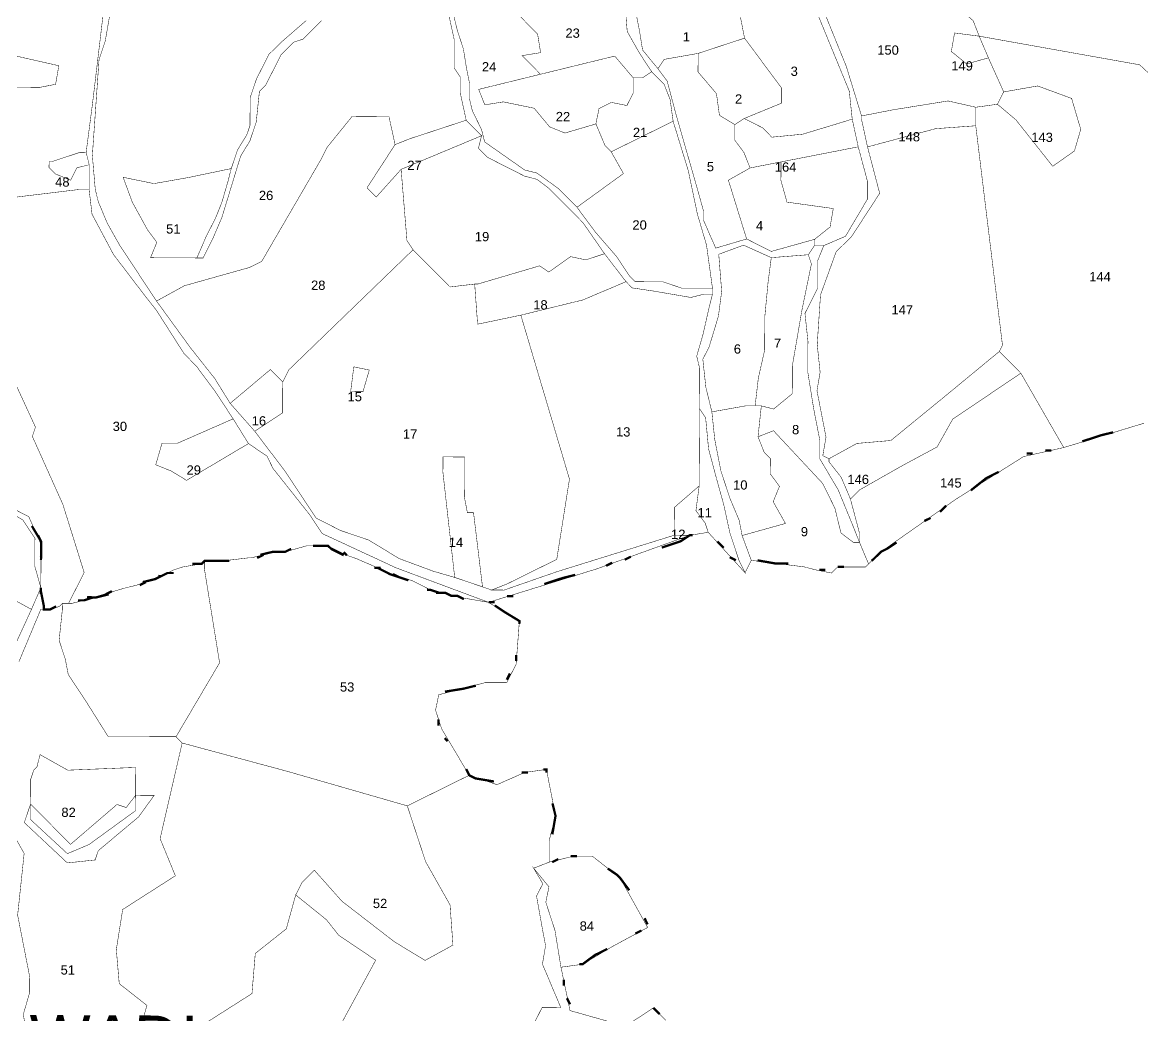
# Model space of a CAD drawing. Header units: metres. Extents: x 318080 to 326887, y 1838772 to 1852662.
# Drawn here: x 322773 to 324236, y 1848843 to 1850140 of the extents above; entities that cross this region are included whole.
import ezdxf

# ---------------------------------------------------------------- set-up
doc = ezdxf.new("R2010")
doc.units = ezdxf.units.M
doc.header["$MEASUREMENT"] = 0
for name, color, linetype in [('SURVEY NO.', 7, 'Continuous'), ('SURVEY PLOT BOUNDARY', 35, 'Continuous'), ('VILLAGE BOUNDARY', 212, 'Continuous'), ('VILLAGE NAME', 3, 'Continuous')]:
    doc.layers.add(name, color=color, linetype=linetype)
doc.styles.add('PDF Arial', font='arial.ttf')
doc.styles.get("Standard").update_dxf_attribs({"font": 'arial.ttf'})

# ---------------------------------------------------------------- blocks, each defined once
blk = doc.blocks.new('22')
at = {"layer": 'SURVEY PLOT BOUNDARY', "lineweight": 18, "const_width": 0.605}
for points in [[(322893.9, 1850188), (322881.4, 1850115.5), (322873.3, 1850091.3), (322864.6, 1849966.3), (322868.4, 1849921.9), (322872.4, 1849905.7), (322884.3, 1849877.4), (322900.3, 1849849.1), (322948.4, 1849776.2), (322992.5, 1849715.5), (323024.5, 1849675), (323044.6, 1849642.6), (323076.7, 1849606.2), (323116.7, 1849553.5), (323156.8, 1849492.8), (323189, 1849476.5), (323225.2, 1849464.3), (323265.4, 1849439.9), (323309.7, 1849423.5), (323337.9, 1849415.3), (323374.2, 1849403), (323386.3, 1849398.9), (323402.4, 1849398.8), (323471.1, 1849422.7), (323624.6, 1849470.4), (323644.8, 1849470.3), (323523.5, 1849426.5), (323382.1, 1849382.8), (323261.4, 1849427.8), (323164.8, 1849472.6), (323148.7, 1849496.9), (323100.6, 1849557.6), (323092.6, 1849573.8), (323068.5, 1849590.1), (323048.5, 1849622.4), (323024.5, 1849658.9), (323000.4, 1849691.3), (322984.4, 1849707.5), (322948.3, 1849764.1), (322932.3, 1849784.4), (322892.2, 1849837), (322864.2, 1849889.6), (322860.3, 1849921.9), (322860.5, 1849950.1), (322860.5, 1849954.2), (322856.5, 1849970.3), (322864.9, 1850034.8), (322881.7, 1850176)], [(323567.6, 1850188.8), (323579.4, 1850128.2), (323583.3, 1850104), (323603.3, 1850079.7), (323615.4, 1850063.5), (323627.2, 1850019.1), (323655, 1849922.1), (323662.9, 1849893.8), (323662.9, 1849881.7), (323678.8, 1849845.3), (323719.2, 1849857.3), (323751.4, 1849841), (323808, 1849856.8), (323807.9, 1849848.8), (323799.8, 1849836.7), (323751.4, 1849832.9), (323715.2, 1849849.2), (323682.8, 1849837.3), (323686.6, 1849788.8), (323682.4, 1849756.6), (323670.2, 1849716.3), (323662, 1849700.2), (323665.9, 1849663.9), (323673.8, 1849631.5), (323677.6, 1849595.2), (323685.5, 1849554.8), (323697.4, 1849518.5), (323709.4, 1849490.2), (323713.3, 1849470), (323725.3, 1849437.6), (323717.1, 1849421.5), (323709.2, 1849437.7), (323697.2, 1849474.1), (323689.3, 1849510.4), (323681.4, 1849538.7), (323669.5, 1849583.1), (323665.7, 1849623.5), (323657.7, 1849635.7), (323657.8, 1849659.9), (323657.9, 1849688.1), (323654, 1849704.3), (323662.2, 1849732.5), (323670.4, 1849768.7), (323674.5, 1849784.8), (323674.6, 1849792.9), (323670.7, 1849821.2), (323666.8, 1849849.4), (323654.9, 1849889.8), (323643, 1849946.4), (323623.2, 1850011), (323619.3, 1850039.3), (323611.3, 1850059.5), (323595.2, 1850075.7), (323579.2, 1850100), (323563.2, 1850128.3), (323559.4, 1850176.7)], [(323793.6, 1850220), (323849.4, 1850082.6), (323869.3, 1850017.9), (323869.2, 1850013.9), (323877.1, 1849977.5), (323893, 1849916.9), (323856.4, 1849860.6), (323836.1, 1849840.5), (323815.7, 1849784.2), (323811.4, 1849719.6), (323815.2, 1849683.3), (323811.1, 1849659.1), (323822.9, 1849598.5), (323818.7, 1849574.4), (323826.8, 1849570.3), (323826.8, 1849566.3), (323842.8, 1849546), (323854.8, 1849517.7), (323866.6, 1849473.3), (323866.6, 1849461.2), (323858.6, 1849481.4), (323838.7, 1849529.9), (323814.7, 1849570.3), (323814.8, 1849594.6), (323806.9, 1849634.9), (323799.1, 1849683.4), (323799.3, 1849723.7), (323795.4, 1849760.1), (323811.7, 1849792.3), (323811.9, 1849828.6), (323820, 1849848.7), (323848.3, 1849860.7), (323876.8, 1849908.9), (323876.9, 1849933.1), (323865, 1849977.6), (323857.1, 1850013.9), (323853.3, 1850050.3), (323813.4, 1850147.3)], [(324385.2, 1849942.8), (324232.6, 1850084.7), (324023, 1850122.1), (324015.1, 1850142.3)], [(322881.7, 1850176), (322864.9, 1850034.8), (322856.5, 1849970.3), (322848.5, 1849970.4), (322812.1, 1849958.4), (322808.1, 1849958.5), (322808, 1849950.4), (322816.1, 1849942.3), (322836.2, 1849934.1), (322844.3, 1849950.2), (322860.5, 1849954.2), (322860.5, 1849950.1), (322860.3, 1849921.9), (322848.2, 1849922), (322719.1, 1849906.4), (322711.1, 1849914.6), (322686.9, 1849922.7), (322678.8, 1849918.7), (322380.8, 1850029.1), (322256, 1850070.1), (322340.9, 1850122.1), (322401.6, 1850154.1)], [(323163.9, 1850142.3), (323139.6, 1850118.2), (323127.5, 1850114.3), (323111.3, 1850098.2), (323090.9, 1850058), (323082.8, 1850049.9), (323078.6, 1850009.6), (323070.4, 1849985.4), (323058.2, 1849965.3), (323033.6, 1849884.8), (323021.4, 1849856.6), (323009.2, 1849832.4), (323001.1, 1849832.5), (323013.3, 1849860.6), (323025.6, 1849884.8), (323033.7, 1849904.9), (323041.9, 1849933.1), (323046, 1849949.2), (323054.2, 1849973.4), (323066.4, 1849993.5), (323070.5, 1850005.6), (323070.7, 1850041.9), (323078.9, 1850066.1), (323095.2, 1850098.3), (323111.4, 1850114.3), (323143.8, 1850142.4)], [(323329.4, 1850153.6), (323337.3, 1850117.3), (323337.1, 1850081), (323345.1, 1850068.8), (323345, 1850048.7), (323352.9, 1850012.3), (323280.2, 1849988.5), (323260, 1849980.5), (323252.1, 1850016.8), (323203.7, 1850017.1), (323171.2, 1849976.9), (323163.1, 1849960.8), (323085.8, 1849828), (323069.6, 1849820), (322984.8, 1849796.2), (322948.4, 1849776.2), (322900.3, 1849849.1), (322884.3, 1849877.4), (322872.4, 1849905.7), (322868.4, 1849921.9), (322864.6, 1849966.3), (322873.3, 1850091.3), (322881.4, 1850115.5), (322893.9, 1850188)], [(323143.8, 1850142.4), (323111.4, 1850114.3), (323095.2, 1850098.3), (323078.9, 1850066.1), (323070.7, 1850041.9), (323070.5, 1850005.6), (323066.4, 1849993.5), (323054.2, 1849973.4), (323046, 1849949.2), (322989.5, 1849937.4), (322945.1, 1849929.6), (322904.8, 1849937.8), (322916.7, 1849905.5), (322936.7, 1849869.1), (322948.8, 1849852.9), (322940.6, 1849832.8), (323001.1, 1849832.5), (323009.2, 1849832.4), (323021.4, 1849856.6), (323033.6, 1849884.8), (323058.2, 1849965.3), (323070.4, 1849985.4), (323078.6, 1850009.6), (323082.8, 1850049.9), (323090.9, 1850058), (323111.3, 1850098.2), (323127.5, 1850114.3), (323139.6, 1850118.2), (323163.9, 1850142.3)], [(323333.5, 1850161.7), (323341.4, 1850129.4), (323349.3, 1850105.1), (323353.2, 1850080.9), (323357.2, 1850060.7), (323357.1, 1850040.5), (323361, 1850024.4), (323373, 1850000.1), (323377, 1849984), (323429.2, 1849947.4), (323445.4, 1849943.3), (323473.5, 1849923), (323497.6, 1849898.7), (323521.6, 1849866.3), (323549.7, 1849833.9), (323565.7, 1849809.6), (323573.8, 1849801.5), (323610.1, 1849801.3), (323634.2, 1849793.1), (323674.6, 1849792.9), (323674.5, 1849784.8), (323662.4, 1849784.9), (323646.3, 1849780.9), (323597.9, 1849789.2), (323569.7, 1849793.4), (323561.7, 1849801.5), (323533.6, 1849838), (323505.5, 1849878.5), (323461.4, 1849923), (323445.3, 1849935.2), (323429.2, 1849939.3), (323397, 1849955.6), (323380.9, 1849963.8), (323368.9, 1849975.9), (323373, 1849992.1), (323352.9, 1850012.3), (323345, 1850048.7), (323345.1, 1850068.8), (323337.1, 1850081), (323337.3, 1850117.3), (323329.4, 1850153.6)], [(323402.1, 1850169.4), (323446.2, 1850124.8), (323450.1, 1850100.6), (323425.9, 1850096.7), (323450, 1850072.4), (323369.2, 1850052.6), (323377.2, 1850032.4), (323401.4, 1850036.3), (323441.7, 1850028), (323461.8, 1850003.7), (323481.9, 1849995.6), (323522.3, 1850007.5), (323534.3, 1849979.2), (323542.3, 1849971.1), (323558.3, 1849942.7), (323497.6, 1849898.7), (323473.5, 1849923), (323445.4, 1849943.3), (323429.2, 1849947.4), (323377, 1849984), (323373, 1850000.1), (323361, 1850024.4), (323357.1, 1850040.5), (323357.2, 1850060.7), (323353.2, 1850080.9), (323349.3, 1850105.1), (323341.4, 1850129.4), (323333.5, 1850161.7)], [(324238.4, 1849616.7), (324133.4, 1849584.9), (324077.4, 1849682), (324049.3, 1849710.4), (324053.4, 1849718.5), (324018.5, 1850005.1), (324018.6, 1850029.3), (324046.8, 1850033.2), (324070.9, 1850012.9), (324119, 1849952.2), (324147.4, 1849972.2), (324155.6, 1850000.4), (324143.7, 1850040.8), (324099.4, 1850057.1), (324055, 1850049.3), (324035, 1850093.8), (324023, 1850122.1), (324232.6, 1850084.7), (324385.2, 1849942.8)], [(322719.1, 1849906.4), (322848.2, 1849922), (322860.3, 1849921.9), (322864.2, 1849889.6), (322892.2, 1849837), (322932.3, 1849784.4), (322948.3, 1849764.1), (322984.4, 1849707.5), (323000.4, 1849691.3), (323024.5, 1849658.9), (323048.5, 1849622.4), (322975.7, 1849590.5), (322955.6, 1849590.6), (322947.4, 1849562.4), (322967.5, 1849554.3), (322987.6, 1849542.1), (323068.5, 1849590.1), (323092.6, 1849573.8), (323100.6, 1849557.6), (323148.7, 1849496.9), (323164.8, 1849472.6), (323261.4, 1849427.8), (323382.1, 1849382.8), (323333.8, 1849391.1), (323325.7, 1849395.2), (323317.7, 1849395.2), (323305.6, 1849399.3), (323289.5, 1849407.5), (323281.4, 1849411.5), (323265.3, 1849415.6), (323209, 1849440.1), (323196.9, 1849444.2), (323172.7, 1849456.4), (323144.5, 1849456.6), (323116.2, 1849448.6), (323104.1, 1849448.7), (323071.8, 1849440.8), (323067.8, 1849440.8), (323035.5, 1849436.9), (323011.3, 1849437), (323007.2, 1849433), (322983, 1849429.1), (322970.9, 1849425.1), (322962.8, 1849421.1), (322954.7, 1849417.1), (322922.4, 1849405.2), (322906.2, 1849401.2), (322865.9, 1849389.3), (322853.7, 1849385.4), (322837.6, 1849381.4), (322833.5, 1849381.4), (322853.9, 1849421.7), (322826.1, 1849510.6), (322786.2, 1849599.5), (322790.3, 1849611.6), (322762.3, 1849672.2)], [(322762.3, 1849672.2), (322790.3, 1849611.6), (322786.2, 1849599.5), (322826.1, 1849510.6), (322853.9, 1849421.7), (322833.5, 1849381.4), (322825.5, 1849381.5), (322821.4, 1849377.4), (322809.3, 1849373.5), (322805.3, 1849373.5), (322801.2, 1849373.5), (322801.3, 1849377.5), (322797.3, 1849401.8), (322797.6, 1849446.1), (322797.6, 1849458.2), (322781.6, 1849494.6), (322765.6, 1849502.8)], [(322759.5, 1849083.2), (322775.5, 1849054.9), (322767, 1848974.3), (322782.8, 1848893.5), (322782.7, 1848873.3), (322774.5, 1848845.1), (322782.3, 1848788.6)], [(323440, 1848829.8), (323452.2, 1848854), (323476.4, 1848853.8), (323452.5, 1848910.4), (323456.6, 1848934.6), (323452.7, 1848954.8), (323444.8, 1848999.2), (323453, 1849015.3), (323441, 1849035.6), (323461, 1849011.3), (323456.9, 1848991.1), (323468.8, 1848954.7), (323476.7, 1848906.3), (323488.5, 1848849.7), (323561, 1848829.2), (323597.4, 1848853.3), (323613.5, 1848837)], [(322764.7, 1849329.3), (322785.1, 1849373.6), (322797.3, 1849401.8), (322789.4, 1849430), (322789.6, 1849466.3), (322773.6, 1849490.6), (322693.1, 1849535.4)], [(322765.6, 1849502.8), (322781.6, 1849494.6), (322797.6, 1849458.2), (322797.6, 1849446.1), (322797.3, 1849401.8), (322801.3, 1849377.5), (322801.2, 1849373.5), (322797.2, 1849373.5), (322768.6, 1849305.1)], [(322693.1, 1849535.4), (322773.6, 1849490.6), (322789.6, 1849466.3), (322789.4, 1849430), (322797.3, 1849401.8), (322785.1, 1849373.6), (322732.8, 1849402.1)], [(322732.8, 1849402.1), (322785.1, 1849373.6), (322764.7, 1849329.3)], [(322782.3, 1848788.6), (322774.5, 1848845.1), (322782.7, 1848873.3), (322782.8, 1848893.5), (322767, 1848974.3), (322775.5, 1849054.9), (322759.5, 1849083.2)], [(322768.6, 1849305.1), (322797.2, 1849373.5), (322801.2, 1849373.5), (322805.3, 1849373.5), (322809.3, 1849373.5), (322821.4, 1849377.4), (322825.5, 1849381.5), (322825.4, 1849373.4), (322821.2, 1849333.1), (322829.2, 1849308.8), (322833.1, 1849288.6), (322857.1, 1849252.2), (322885.1, 1849207.7), (322973.9, 1849207.3), (322981.9, 1849199.1), (322953.1, 1849074.2), (322973, 1849025.7), (322904.2, 1848981.7), (322895.9, 1848929.3), (322899.7, 1848884.9), (322935.9, 1848856.4), (322927.7, 1848828.2)], [(322927.7, 1848828.2), (322935.9, 1848856.4), (322899.7, 1848884.9), (322895.9, 1848929.3), (322904.2, 1848981.7), (322973, 1849025.7), (322953.1, 1849074.2), (322981.9, 1849199.1), (323118.9, 1849162.2), (323276, 1849117), (323299.8, 1849044.3), (323331.8, 1848987.7), (323335.6, 1848935.2), (323299.2, 1848915.2), (323259, 1848939.6), (323190.7, 1848992.4), (323154.6, 1849032.9), (323138.4, 1849016.8), (323130.2, 1849000.7), (323117.9, 1848956.4), (323077.4, 1848924.3), (323073.1, 1848871.9), (323016.5, 1848835.9)], [(323173.6, 1848802.8), (323234.7, 1848915.5), (323186.4, 1848948), (323170.4, 1848968.3), (323130.2, 1849000.7), (323138.4, 1849016.8), (323154.6, 1849032.9), (323190.7, 1848992.4), (323259, 1848939.6), (323299.2, 1848915.2), (323335.6, 1848935.2), (323331.8, 1848987.7), (323299.8, 1849044.3), (323276, 1849117), (323356.9, 1849157), (323393.1, 1849144.7), (323429.5, 1849160.7), (323457.7, 1849164.6), (323469.6, 1849104), (323461.3, 1849071.8), (323461.2, 1849043.5), (323441, 1849035.6), (323453, 1849015.3), (323444.8, 1848999.2), (323452.7, 1848954.8), (323456.6, 1848934.6), (323452.5, 1848910.4), (323476.4, 1848853.8), (323452.2, 1848854), (323440, 1848829.8)], [(323016.5, 1848835.9), (323073.1, 1848871.9), (323077.4, 1848924.3), (323117.9, 1848956.4), (323130.2, 1849000.7), (323170.4, 1848968.3), (323186.4, 1848948), (323234.7, 1848915.5), (323173.6, 1848802.8)]]:
    blk.add_lwpolyline(points, dxfattribs=at)
for points in [[(324023, 1850122.1), (323990.8, 1850126.3), (323986.6, 1850102.1), (324006.7, 1850085.8), (324035, 1850093.8), (324055, 1850049.3), (324046.8, 1850033.2), (324018.6, 1850029.3), (323982.3, 1850037.5), (323909.6, 1850025.8), (323869.3, 1850017.9), (323849.4, 1850082.6), (323793.6, 1850220), (323938.9, 1850231.4), (323954.9, 1850215.2), (323982.9, 1850170.7), (324015.1, 1850142.3)], [(323571.7, 1850209), (323559.5, 1850192.9), (323559.4, 1850176.7), (323563.2, 1850128.3), (323579.2, 1850100), (323595.2, 1850075.7), (323583.1, 1850067.7), (323571, 1850067.8), (323546.9, 1850096.1), (323450, 1850072.4), (323425.9, 1850096.7), (323450.1, 1850100.6), (323446.2, 1850124.8), (323402.1, 1850169.4), (323398.1, 1850189.6), (323406.3, 1850209.8), (323430.5, 1850213.7), (323474.9, 1850221.5)], [(323857.1, 1850013.9), (323845, 1850010), (323792.5, 1849994.1), (323752.1, 1849990.2), (323740.1, 1850002.4), (323716, 1850014.6), (323764.5, 1850034.5), (323764.6, 1850054.7), (323716.5, 1850119.5), (323700.7, 1850200.3), (323769.3, 1850199.9), (323785.5, 1850220), (323789.5, 1850216), (323813.4, 1850147.3), (323853.3, 1850050.3)], [(323700.7, 1850200.3), (323716.5, 1850119.5), (323655.9, 1850099.6), (323611.5, 1850091.8), (323603.3, 1850079.7), (323583.3, 1850104), (323579.4, 1850128.2), (323567.6, 1850188.8), (323579.7, 1850208.9), (323591.9, 1850212.9), (323599.9, 1850196.7), (323624, 1850188.5), (323660.4, 1850196.4)], [(322675.7, 1850116.4), (322820.8, 1850083.5), (322816.6, 1850059.3), (322796.4, 1850055.3), (322727.9, 1850055.7), (322659.3, 1850064.1), (322635.3, 1850104.5), (322651.6, 1850132.7), (322667.7, 1850132.6)], [(322659.3, 1850064.1), (322727.9, 1850055.7), (322796.4, 1850055.3), (322816.6, 1850059.3), (322820.8, 1850083.5), (322675.7, 1850116.4), (322667.7, 1850132.6), (322651.6, 1850132.7), (322635.3, 1850104.5)], [(324023, 1850122.1), (324035, 1850093.8), (324006.7, 1850085.8), (323986.6, 1850102.1), (323990.8, 1850126.3)], [(323716, 1850014.6), (323703.8, 1850006.6), (323683.7, 1850018.8), (323679.8, 1850047.1), (323655.7, 1850075.4), (323655.9, 1850099.6), (323716.5, 1850119.5), (323764.6, 1850054.7), (323764.5, 1850034.5)], [(323571, 1850067.8), (323570.9, 1850047.6), (323562.8, 1850031.5), (323542.6, 1850035.6), (323526.4, 1850027.6), (323522.3, 1850007.5), (323481.9, 1849995.6), (323461.8, 1850003.7), (323441.7, 1850028), (323401.4, 1850036.3), (323377.2, 1850032.4), (323369.2, 1850052.6), (323450, 1850072.4), (323546.9, 1850096.1)], [(323703.8, 1850006.6), (323703.7, 1849986.4), (323715.7, 1849970.2), (323723.7, 1849950), (323695.4, 1849934), (323719.2, 1849857.3), (323678.8, 1849845.3), (323662.9, 1849881.7), (323662.9, 1849893.8), (323655, 1849922.1), (323627.2, 1850019.1), (323615.4, 1850063.5), (323603.3, 1850079.7), (323611.5, 1850091.8), (323655.9, 1850099.6), (323655.7, 1850075.4), (323679.8, 1850047.1), (323683.7, 1850018.8)], [(323623.2, 1850011), (323542.3, 1849971.1), (323534.3, 1849979.2), (323522.3, 1850007.5), (323526.4, 1850027.6), (323542.6, 1850035.6), (323562.8, 1850031.5), (323570.9, 1850047.6), (323571, 1850067.8), (323583.1, 1850067.7), (323595.2, 1850075.7), (323611.3, 1850059.5), (323619.3, 1850039.3)], [(324046.8, 1850033.2), (324055, 1850049.3), (324099.4, 1850057.1), (324143.7, 1850040.8), (324155.6, 1850000.4), (324147.4, 1849972.2), (324119, 1849952.2), (324070.9, 1850012.9)], [(324018.6, 1850029.3), (324018.5, 1850005.1), (323966, 1850001.3), (323877.1, 1849977.5), (323869.2, 1850013.9), (323869.3, 1850017.9), (323909.6, 1850025.8), (323982.3, 1850037.5)], [(323260, 1849980.5), (323223.4, 1849924.2), (323235.4, 1849912), (323267.9, 1849948.2), (323275.5, 1849855.4), (323283.5, 1849843.2), (323121.4, 1849686.6), (323113.3, 1849670.5), (323097.2, 1849686.8), (323044.6, 1849642.6), (323024.5, 1849675), (322992.5, 1849715.5), (322948.4, 1849776.2), (322984.8, 1849796.2), (323069.6, 1849820), (323085.8, 1849828), (323163.1, 1849960.8), (323171.2, 1849976.9), (323203.7, 1850017.1), (323252.1, 1850016.8)], [(323373, 1849992.1), (323267.9, 1849948.2), (323235.4, 1849912), (323223.4, 1849924.2), (323260, 1849980.5), (323280.2, 1849988.5), (323352.9, 1850012.3)], [(323674.6, 1849792.9), (323634.2, 1849793.1), (323610.1, 1849801.3), (323573.8, 1849801.5), (323565.7, 1849809.6), (323549.7, 1849833.9), (323521.6, 1849866.3), (323497.6, 1849898.7), (323558.3, 1849942.7), (323542.3, 1849971.1), (323623.2, 1850011), (323643, 1849946.4), (323654.9, 1849889.8), (323666.8, 1849849.4), (323670.7, 1849821.2)], [(323865, 1849977.6), (323764.1, 1849957.9), (323723.7, 1849950), (323715.7, 1849970.2), (323703.7, 1849986.4), (323703.8, 1850006.6), (323716, 1850014.6), (323740.1, 1850002.4), (323752.1, 1849990.2), (323792.5, 1849994.1), (323845, 1850010), (323857.1, 1850013.9)], [(324049.3, 1849710.4), (323976.4, 1849650.3), (323907.6, 1849594.1), (323863.2, 1849590.3), (323826.8, 1849570.3), (323818.7, 1849574.4), (323822.9, 1849598.5), (323811.1, 1849659.1), (323815.2, 1849683.3), (323811.4, 1849719.6), (323815.7, 1849784.2), (323836.1, 1849840.5), (323856.4, 1849860.6), (323893, 1849916.9), (323877.1, 1849977.5), (323966, 1850001.3), (324018.5, 1850005.1), (324053.4, 1849718.5)], [(323533.6, 1849838), (323509.3, 1849830), (323489.2, 1849834.2), (323460.9, 1849814.1), (323448.8, 1849822.2), (323368, 1849798.4), (323364, 1849798.4), (323331.7, 1849794.6), (323283.5, 1849843.2), (323275.5, 1849855.4), (323267.9, 1849948.2), (323373, 1849992.1), (323368.9, 1849975.9), (323380.9, 1849963.8), (323397, 1849955.6), (323429.2, 1849939.3), (323445.3, 1849935.2), (323461.4, 1849923), (323505.5, 1849878.5)], [(322860.5, 1849954.2), (322844.3, 1849950.2), (322836.2, 1849934.1), (322816.1, 1849942.3), (322808, 1849950.4), (322808.1, 1849958.5), (322812.1, 1849958.4), (322848.5, 1849970.4), (322856.5, 1849970.3)], [(323820, 1849848.7), (323807.9, 1849848.8), (323808, 1849856.8), (323828.2, 1849872.9), (323832.4, 1849897), (323771.9, 1849905.4), (323764, 1849933.7), (323764.1, 1849957.9), (323865, 1849977.6), (323876.9, 1849933.1), (323876.8, 1849908.9), (323848.3, 1849860.7)], [(323828.2, 1849872.9), (323808, 1849856.8), (323751.4, 1849841), (323719.2, 1849857.3), (323695.4, 1849934), (323723.7, 1849950), (323764.1, 1849957.9), (323764, 1849933.7), (323771.9, 1849905.4), (323832.4, 1849897)], [(323001.1, 1849832.5), (322940.6, 1849832.8), (322948.8, 1849852.9), (322936.7, 1849869.1), (322916.7, 1849905.5), (322904.8, 1849937.8), (322945.1, 1849929.6), (322989.5, 1849937.4), (323046, 1849949.2), (323041.9, 1849933.1), (323033.7, 1849904.9), (323025.6, 1849884.8), (323013.3, 1849860.6)], [(323751.4, 1849832.9), (323747.2, 1849800.6), (323743, 1849756.3), (323742.7, 1849711.9), (323734.5, 1849675.6), (323730.3, 1849639.3), (323718.2, 1849639.4), (323673.8, 1849631.5), (323665.9, 1849663.9), (323662, 1849700.2), (323670.2, 1849716.3), (323682.4, 1849756.6), (323686.6, 1849788.8), (323682.8, 1849837.3), (323715.2, 1849849.2)], [(323820, 1849848.7), (323811.9, 1849828.6), (323811.7, 1849792.3), (323795.4, 1849760.1), (323799.3, 1849723.7), (323799.1, 1849683.4), (323806.9, 1849634.9), (323814.8, 1849594.6), (323814.7, 1849570.3), (323838.7, 1849529.9), (323858.6, 1849481.4), (323866.6, 1849461.2), (323858.5, 1849461.2), (323842.4, 1849473.4), (323834.5, 1849505.7), (323818.5, 1849538.1), (323754.3, 1849606.9), (323734.1, 1849599), (323738.4, 1849639.3), (323754.5, 1849635.2), (323778.8, 1849655.2), (323778.9, 1849691.5), (323791.4, 1849764.1), (323803.8, 1849824.6), (323799.8, 1849836.7), (323807.9, 1849848.8)], [(323364, 1849798.4), (323367.8, 1849746), (323424.3, 1849757.8), (323487.8, 1849543.7), (323471.2, 1849438.9), (323406.5, 1849406.9), (323386.3, 1849398.9), (323374.2, 1849403), (323362.5, 1849499.9), (323354.5, 1849499.9), (323350.5, 1849520.1), (323350.8, 1849572.6), (323322.6, 1849572.7), (323322.5, 1849552.5), (323337.9, 1849415.3), (323309.7, 1849423.5), (323265.4, 1849439.9), (323225.2, 1849464.3), (323189, 1849476.5), (323156.8, 1849492.8), (323116.7, 1849553.5), (323076.7, 1849606.2), (323113.1, 1849630.2), (323113.3, 1849670.5), (323121.4, 1849686.6), (323283.5, 1849843.2), (323331.7, 1849794.6)], [(323561.7, 1849801.5), (323505.1, 1849777.6), (323424.3, 1849757.8), (323367.8, 1849746), (323364, 1849798.4), (323368, 1849798.4), (323448.8, 1849822.2), (323460.9, 1849814.1), (323489.2, 1849834.2), (323509.3, 1849830), (323533.6, 1849838)], [(323738.4, 1849639.3), (323730.3, 1849639.3), (323734.5, 1849675.6), (323742.7, 1849711.9), (323743, 1849756.3), (323747.2, 1849800.6), (323751.4, 1849832.9), (323799.8, 1849836.7), (323803.8, 1849824.6), (323791.4, 1849764.1), (323778.9, 1849691.5), (323778.8, 1849655.2), (323754.5, 1849635.2)], [(323674.5, 1849784.8), (323670.4, 1849768.7), (323662.2, 1849732.5), (323654, 1849704.3), (323657.9, 1849688.1), (323657.8, 1849659.9), (323657.7, 1849635.7), (323657.3, 1849555), (323657.2, 1849534.8), (323624.8, 1849506.7), (323624.6, 1849478.5), (323624.6, 1849470.4), (323471.1, 1849422.7), (323402.4, 1849398.8), (323386.3, 1849398.9), (323406.5, 1849406.9), (323471.2, 1849438.9), (323487.8, 1849543.7), (323424.3, 1849757.8), (323505.1, 1849777.6), (323561.7, 1849801.5), (323569.7, 1849793.4), (323597.9, 1849789.2), (323646.3, 1849780.9), (323662.4, 1849784.9)], [(324077.4, 1849682), (323988.4, 1849622), (323968, 1849585.7), (323923.5, 1849561.8), (323866.9, 1849529.7), (323854.8, 1849517.7), (323842.8, 1849546), (323826.8, 1849566.3), (323826.8, 1849570.3), (323863.2, 1849590.3), (323907.6, 1849594.1), (323976.4, 1849650.3), (324049.3, 1849710.4)], [(323113.3, 1849670.5), (323113.1, 1849630.2), (323076.7, 1849606.2), (323044.6, 1849642.6), (323097.2, 1849686.8)], [(323206.1, 1849690.3), (323226.3, 1849686.1), (323218.1, 1849657.9), (323202, 1849658)], [(323206.1, 1849690.3), (323202, 1849658), (323218.1, 1849657.9), (323226.3, 1849686.1)], [(324133.4, 1849584.9), (324080.9, 1849573.1), (323991.9, 1849517), (323894.8, 1849448.9), (323878.5, 1849432.9), (323866.6, 1849461.2), (323866.6, 1849473.3), (323854.8, 1849517.7), (323866.9, 1849529.7), (323923.5, 1849561.8), (323968, 1849585.7), (323988.4, 1849622), (324077.4, 1849682)], [(323717.1, 1849421.5), (323669, 1849474.2), (323665, 1849486.3), (323653, 1849502.5), (323657.2, 1849534.8), (323657.3, 1849555), (323657.7, 1849635.7), (323665.7, 1849623.5), (323669.5, 1849583.1), (323681.4, 1849538.7), (323689.3, 1849510.4), (323697.2, 1849474.1), (323709.2, 1849437.7)], [(323730.3, 1849639.3), (323738.4, 1849639.3), (323734.1, 1849599), (323742.1, 1849578.8), (323750.1, 1849570.7), (323750.1, 1849562.6), (323750, 1849550.5), (323762.1, 1849534.3), (323753.9, 1849514.2), (323769.9, 1849485.8), (323713.3, 1849470), (323709.4, 1849490.2), (323697.4, 1849518.5), (323685.5, 1849554.8), (323677.6, 1849595.2), (323673.8, 1849631.5), (323718.2, 1849639.4)], [(323068.5, 1849590.1), (322987.6, 1849542.1), (322967.5, 1849554.3), (322947.4, 1849562.4), (322955.6, 1849590.6), (322975.7, 1849590.5), (323048.5, 1849622.4)], [(323866.6, 1849461.2), (323878.5, 1849432.9), (323874.5, 1849428.9), (323838.2, 1849429), (323830.1, 1849421), (323809.9, 1849425.1), (323793.8, 1849429.2), (323725.3, 1849437.6), (323713.3, 1849470), (323769.9, 1849485.8), (323753.9, 1849514.2), (323762.1, 1849534.3), (323750, 1849550.5), (323750.1, 1849562.6), (323750.1, 1849570.7), (323742.1, 1849578.8), (323734.1, 1849599), (323754.3, 1849606.9), (323818.5, 1849538.1), (323834.5, 1849505.7), (323842.4, 1849473.4), (323858.5, 1849461.2)], [(323374.2, 1849403), (323337.9, 1849415.3), (323322.5, 1849552.5), (323322.6, 1849572.7), (323350.8, 1849572.6), (323350.5, 1849520.1), (323354.5, 1849499.9), (323362.5, 1849499.9)], [(323669, 1849474.2), (323644.8, 1849470.3), (323624.6, 1849470.4), (323624.6, 1849478.5), (323624.8, 1849506.7), (323657.2, 1849534.8), (323653, 1849502.5), (323665, 1849486.3)], [(323209, 1849440.1), (323265.3, 1849415.6), (323281.4, 1849411.5), (323289.5, 1849407.5), (323305.6, 1849399.3), (323317.7, 1849395.2), (323325.7, 1849395.2), (323333.8, 1849391.1), (323382.1, 1849382.8), (323422.4, 1849358.4), (323418.1, 1849301.9), (323405.8, 1849277.8), (323377.6, 1849277.9), (323317, 1849262.1), (323312.9, 1849241.9), (323320.8, 1849217.7), (323356.9, 1849157), (323276, 1849117), (323118.9, 1849162.2), (322981.9, 1849199.1), (322973.9, 1849207.3), (323030.8, 1849303.8), (323011.2, 1849424.9), (323011.3, 1849437), (323035.5, 1849436.9), (323067.8, 1849440.8), (323071.8, 1849440.8), (323104.1, 1849448.7), (323116.2, 1849448.6), (323144.5, 1849456.6), (323172.7, 1849456.4), (323196.9, 1849444.2)], [(323011.3, 1849437), (323011.2, 1849424.9), (323030.8, 1849303.8), (322973.9, 1849207.3), (322885.1, 1849207.7), (322857.1, 1849252.2), (322833.1, 1849288.6), (322829.2, 1849308.8), (322821.2, 1849333.1), (322825.4, 1849373.4), (322825.5, 1849381.5), (322833.5, 1849381.4), (322837.6, 1849381.4), (322853.7, 1849385.4), (322865.9, 1849389.3), (322906.2, 1849401.2), (322922.4, 1849405.2), (322954.7, 1849417.1), (322962.8, 1849421.1), (322970.9, 1849425.1), (322983, 1849429.1), (323007.2, 1849433)], [(322775.7, 1849095.2), (322831.9, 1849042.5), (322868.2, 1849046.4), (322872.3, 1849058.5), (322925, 1849102.6), (322945.3, 1849130.7), (322921.1, 1849130.9), (322921.3, 1849167.2), (322832.5, 1849163.6), (322796.3, 1849183.9), (322792.2, 1849167.8), (322788.1, 1849163.8), (322784, 1849151.7), (322783.9, 1849119.4)], [(322921.1, 1849130.9), (322908.9, 1849114.8), (322896.8, 1849118.9), (322836.1, 1849066.7), (322783.9, 1849119.4), (322784, 1849151.7), (322788.1, 1849163.8), (322792.2, 1849167.8), (322796.3, 1849183.9), (322832.5, 1849163.6), (322921.3, 1849167.2)], [(322925, 1849102.6), (322872.3, 1849058.5), (322868.2, 1849046.4), (322831.9, 1849042.5), (322775.7, 1849095.2), (322783.9, 1849119.4), (322783.8, 1849099.2), (322832, 1849054.6), (322860.3, 1849066.6), (322921, 1849110.7), (322921.1, 1849130.9), (322945.3, 1849130.7)], [(322783.9, 1849119.4), (322836.1, 1849066.7), (322896.8, 1849118.9), (322908.9, 1849114.8), (322921.1, 1849130.9), (322921, 1849110.7), (322860.3, 1849066.6), (322832, 1849054.6), (322783.8, 1849099.2)], [(323504.9, 1848910.2), (323476.7, 1848906.3), (323468.8, 1848954.7), (323456.9, 1848991.1), (323461, 1849011.3), (323441, 1849035.6), (323461.2, 1849043.5), (323493.5, 1849051.4), (323517.7, 1849051.3), (323553.9, 1849022.9), (323589.9, 1848958.2), (323545.4, 1848934.2)]]:
    blk.add_lwpolyline(points, close=True, dxfattribs=at)
at = {"layer": 'VILLAGE BOUNDARY', "lineweight": 50, "const_width": 3.03}
for points in [[(324198, 1849604.8), (324181.9, 1849600.9), (324157.7, 1849592.9)], [(324093, 1849577.1), (324085, 1849577.1)], [(324117.3, 1849581), (324109.2, 1849581)], [(324048.5, 1849553.1), (324032.4, 1849545.1), (324012.1, 1849529)], [(323979.8, 1849509), (323971.7, 1849501)], [(322797.6, 1849462.3), (322785.6, 1849482.5)], [(323959.5, 1849493), (323951.4, 1849489)], [(322793.6, 1849470.4), (322797.6, 1849462.3), (322797.6, 1849458.2), (322797.6, 1849446.1), (322797.5, 1849442.1)], [(323648.8, 1849470.3), (323644.8, 1849470.3), (323632.6, 1849462.3), (323608.4, 1849454.3)], [(323083.9, 1849444.8), (323100.1, 1849448.7), (323104.1, 1849448.7), (323116.2, 1849448.6), (323124.3, 1849452.6)], [(323176.8, 1849452.4), (323172.7, 1849456.4), (323152.6, 1849456.5)], [(323168.7, 1849456.5), (323172.7, 1849456.4), (323176.8, 1849452.4), (323192.9, 1849444.2)], [(323689.1, 1849454), (323681, 1849462.1)], [(323915, 1849460.9), (323902.8, 1849452.9), (323894.8, 1849448.9), (323882.6, 1849436.9)], [(322797.6, 1849446.1), (322797.5, 1849438.1)], [(323019.4, 1849437), (323011.3, 1849437), (323007.2, 1849433), (322995.1, 1849433.1)], [(323011.3, 1849437), (323019.4, 1849437), (323035.5, 1849436.9), (323039.5, 1849436.9)], [(323035.5, 1849436.9), (323043.6, 1849436.9)], [(323088, 1849444.7), (323079.9, 1849440.7)], [(323112.2, 1849448.7), (323104.1, 1849448.7)], [(323192.9, 1849448.3), (323196.9, 1849444.2)], [(323568, 1849442.4), (323559.9, 1849438.4)], [(323705.1, 1849437.7), (323697.1, 1849441.8)], [(323773.7, 1849433.4), (323757.5, 1849433.4), (323733.4, 1849437.6)], [(323241.2, 1849427.9), (323233.1, 1849427.9)], [(323237.1, 1849427.9), (323253.2, 1849419.7), (323265.3, 1849415.6), (323277.4, 1849411.6)], [(323543.7, 1849434.5), (323535.7, 1849430.5)], [(323822, 1849425.1), (323814, 1849425.1)], [(323846.3, 1849429), (323838.2, 1849429)], [(322934.5, 1849409.2), (322926.4, 1849405.2)], [(322930.5, 1849409.2), (322946.6, 1849413.1), (322954.7, 1849417.1), (322962.8, 1849421.1), (322970.9, 1849421.1)], [(322954.7, 1849417.1), (322950.7, 1849417.2)], [(323265.3, 1849415.6), (323257.3, 1849419.7)], [(323495.3, 1849418.6), (323479.1, 1849414.6), (323454.9, 1849406.7)], [(322797.3, 1849393.7), (322797.3, 1849401.8)], [(322797.3, 1849397.7), (322801.3, 1849377.5), (322801.2, 1849373.5), (322805.3, 1849373.5), (322809.3, 1849373.5), (322817.4, 1849377.5)], [(322886, 1849393.3), (322869.9, 1849389.3), (322865.9, 1849389.3), (322853.7, 1849385.4), (322845.7, 1849385.4)], [(322882, 1849393.3), (322890.1, 1849397.3)], [(323301.6, 1849399.3), (323305.6, 1849399.3), (323317.7, 1849395.2), (323325.7, 1849395.2), (323333.8, 1849391.1), (323341.8, 1849391.1), (323349.9, 1849387)], [(323313.6, 1849395.2), (323317.7, 1849395.2), (323321.7, 1849395.2)], [(322857.8, 1849389.4), (322865.9, 1849389.3)], [(323390.2, 1849382.8), (323382.1, 1849382.8)], [(323390.2, 1849378.7), (323402.3, 1849370.6), (323422.4, 1849358.4), (323422.3, 1849354.4)], [(323414.5, 1849390.7), (323406.4, 1849390.8)], [(322805.3, 1849373.5), (322801.2, 1849373.5), (322801.3, 1849377.5)], [(323418.1, 1849314), (323418.1, 1849306)], [(323409.9, 1849289.9), (323405.9, 1849281.8)], [(323365.5, 1849274), (323349.3, 1849270), (323325.1, 1849266.1)], [(323316.9, 1849229.8), (323316.8, 1849221.7)], [(323324.8, 1849205.6), (323328.8, 1849201.5)], [(323352.9, 1849165.1), (323356.9, 1849157), (323364.9, 1849152.9), (323389.1, 1849148.8)], [(323425.5, 1849160.7), (323429.5, 1849160.7), (323433.5, 1849160.7)], [(323453.7, 1849164.6), (323457.7, 1849164.6), (323457.7, 1849160.5)], [(323465.6, 1849120.2), (323469.6, 1849104), (323465.4, 1849079.8)], [(323465.2, 1849043.5), (323473.3, 1849047.5)], [(323489.5, 1849051.5), (323493.5, 1849051.4), (323497.5, 1849051.4)], [(323537.8, 1849035.1), (323549.9, 1849027), (323553.9, 1849022.9), (323565.9, 1849006.7)], [(323585.9, 1848970.3), (323589.9, 1848962.2)], [(323581.8, 1848954.2), (323573.7, 1848950.2)], [(323537.3, 1848930.2), (323521.1, 1848922.2), (323504.9, 1848910.2), (323500.9, 1848910.2)], [(323480.6, 1848890.1), (323480.6, 1848882.1)], [(323484.5, 1848865.9), (323488.5, 1848857.8)], [(323597.4, 1848853.3), (323605.5, 1848845.1)]]:
    blk.add_lwpolyline(points, dxfattribs=at)
at = {"layer": 'SURVEY NO.', "char_height": 12.1, "attachment_point": 7, "rotation": 359.7242, "style": 'PDF Arial'}
for s, insert in [('23', (323482.5, 1850119.9)), ('1', (323635.8, 1850115.2)), ('150', (323889.8, 1850097.8)), ('24', (323373.4, 1850076.1)), ('3', (323776.7, 1850070.1)), ('149', (323986.5, 1850077.2)), ('2', (323704, 1850034.1)), ('22', (323469.9, 1850011.1)), ('21', (323570.6, 1849990.4)), ('148', (323917.5, 1849984.7)), ('143', (324091, 1849983.9)), ('27', (323276, 1849947.4)), ('5', (323667.2, 1849945.6)), ('164', (323756, 1849945.1)), ('48', (322816, 1849925.5)), ('26', (323082.1, 1849908)), ('20', (323570, 1849869.4)), ('4', (323731.4, 1849868.6)), ('51', (322960.9, 1849864.2)), ('19', (323364.2, 1849854.2)), ('144', (324166.7, 1849802)), ('28', (323150.2, 1849790.7)), ('18', (323440.5, 1849765.1)), ('147', (323908.4, 1849758.8)), ('6', (323702.4, 1849707.4)), ('7', (323754.9, 1849715.2)), ('15', (323197.9, 1849645.2)), ('30', (322891.1, 1849606.4)), ('16', (323072.7, 1849613.6)), ('8', (323778.5, 1849602.1)), ('17', (323270.2, 1849596.5)), ('13', (323548.6, 1849599.2)), ('29', (322987.6, 1849549.4)), ('10', (323701.5, 1849529.9)), ('146', (323850.8, 1849537.2)), ('145', (323971.8, 1849532.6)), ('11', (323655, 1849493.8)), ('12', (323620.5, 1849465.7)), ('9', (323790, 1849468.9)), ('14', (323330.1, 1849455)), ('53', (323188, 1849266.1)), ('82', (322824.1, 1849102.4)), ('52', (323231, 1848983.4)), ('84', (323501.1, 1848953.9)), ('51', (322823.1, 1848896.6))]:
    blk.add_mtext(s, dxfattribs=dict(at, insert=insert))
at = {"layer": 'VILLAGE NAME', "insert": (322453.5, 1848785.1), "char_height": 60.51, "attachment_point": 7, "rotation": 359.7242}
blk.add_mtext('KALAKAWADI', dxfattribs=at)

msp = doc.modelspace()

# ---------------------------------------------------------------- block references
msp.add_blockref('22', (0, 0))

doc.saveas('drawing.dxf')
